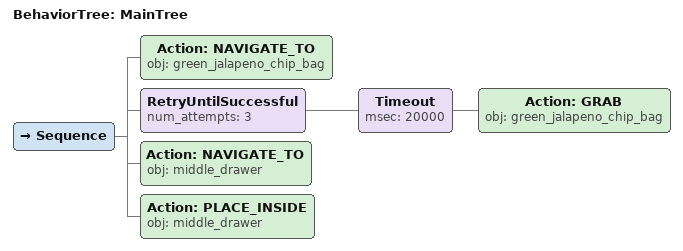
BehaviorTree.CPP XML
<root main_tree_to_execute="MainTree">
  <BehaviorTree ID="MainTree">
    <Sequence>
      <!-- Navigate to green_jalapeno_chip_bag -->
      <Action ID="NAVIGATE_TO" obj="green_jalapeno_chip_bag" />
      <!-- Retry GRASP green_jalapeno_chip_bag up to 3 attempts -->
      <RetryUntilSuccessful num_attempts="3">
        <!-- Timeout: GRASP green_jalapeno_chip_bag within 20s -->
        <Timeout msec="20000">
          <!-- Grasp green_jalapeno_chip_bag -->
          <Action ID="GRAB" obj="green_jalapeno_chip_bag" />
        </Timeout>
      </RetryUntilSuccessful>
      <!-- Grab green_jalapeno_chip_bag -->
      <Action ID="NAVIGATE_TO" obj="middle_drawer" />
      <!-- Place inside middle_drawer -->
      <Action ID="PLACE_INSIDE" obj="middle_drawer" />
    </Sequence>
  </BehaviorTree>
</root>
